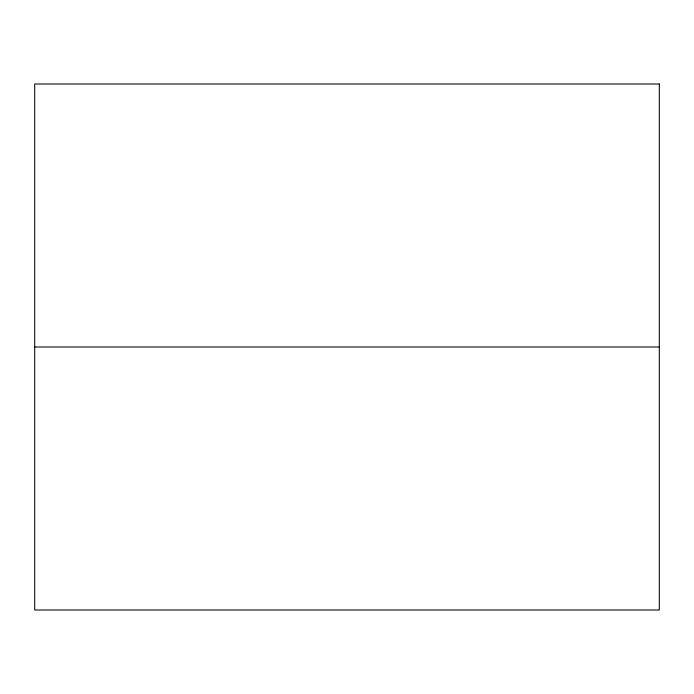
<?xml version="1.0" encoding="UTF-8"?>
<svg xmlns="http://www.w3.org/2000/svg" width="694" height="694" viewBox="0 0 694 694"><rect width="100%" height="100%" fill="white"/><g stroke="black" fill="none" stroke-linecap="round" stroke-linejoin="round"><path stroke-width="1.04" d="M34.7 347L659.3 347M659.3 84L34.7 84L34.7 610L659.3 610L659.3 84"/></g></svg>
